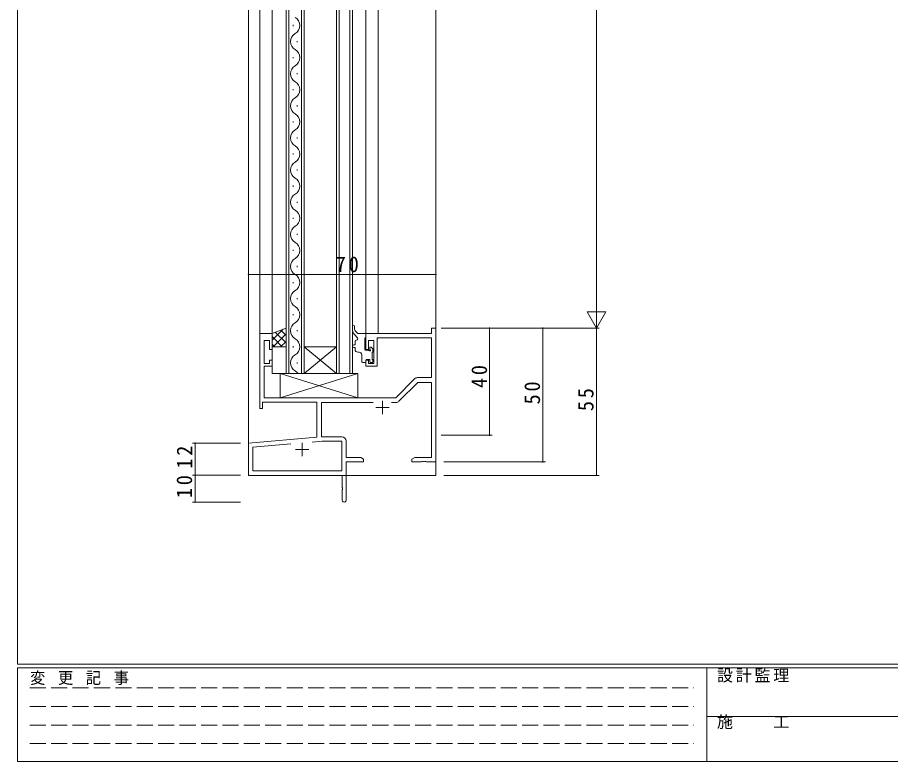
# Model space of a CAD drawing. Units: millimetres, scale not verified. Extents: x -594 to 199, y -420 to 144.
# Drawn here: x -591.2 to -264.9, y -420 to -142.1 of the extents above; entities that cross this region are included whole.
import ezdxf

# ---------------------------------------------------------------- set-up
doc = ezdxf.new("R2010")
doc.units = ezdxf.units.MM
doc.header["$LTSCALE"] = 2
doc.linetypes.add('DASHED3', pattern=[4, 3, -1])
for name, color, linetype, lineweight in [('0-1_YKK_ZWAK', 7, 'Continuous', 9), ('0-3_YKK_12', 2, 'Continuous', 9), ('0-4_YKK_D', 6, 'Continuous', 9), ('0-5_YKK_13', 4, 'Continuous', 9), ('0-6_YKK_11', 7, 'Continuous', 9)]:
    doc.layers.add(name, color=color, linetype=linetype, lineweight=lineweight)
doc.styles.add('ＭＳ ゴシック', font='')
doc.styles.get('ＭＳ ゴシック').set_extended_font_data('MS Gothic')

msp = doc.modelspace()

# ---------------------------------------------------------------- linework, layer by layer
at = {"layer": '0-1_YKK_ZWAK'}
for p, q in [((-591.2, -383.6), (-591.2, 141.4)), ((178.8, -383.6), (-591.2, -383.6)), ((-591.2, -420), (-591.2, -385)), ((141, -385), (-591.2, -385)), ((-333.6, -385), (-333.6, -420)), ((-333.6, -403.199), (-204.8, -403.199)), ((-591.2, -420), (141, -420))]:
    msp.add_line(p, q, dxfattribs=at)
at = {"layer": '0-1_YKK_ZWAK', "linetype": 'DASHED3'}
for p, q in [((-586.601, -392.512), (-338.409, -392.512)), ((-586.601, -399.441), (-338.409, -399.441)), ((-586.601, -406.37), (-338.409, -406.37)), ((-586.601, -413.298), (-338.409, -413.298))]:
    msp.add_line(p, q, dxfattribs=at)
at = {"layer": '0-3_YKK_12'}
for p, q in [((-504.842, 71.884), (-504.842, -313.116)), ((-434.842, 71.884), (-434.842, -313.116)), ((-490.842, -275.116), (-490.842, 34.884)), ((-489.842, 34.884), (-489.842, -275.116)), ((-485.042, -275.116), (-485.042, 34.884)), ((-484.042, 34.884), (-484.042, -275.116)), ((-472.042, -275.116), (-472.042, 34.884)), ((-471.042, 34.884), (-471.042, -275.116)), ((-467.042, -275.116), (-467.042, 34.884)), ((-466.042, 34.884), (-466.042, -275.116)), ((-500.642, 20.183), (-500.642, -260.416)), ((-496.042, 20.384), (-496.042, -260.616)), ((-461.042, 20.183), (-461.042, -260.416)), ((-456.442, 20.184), (-456.442, -260.116)), ((-488.202, -144.916), (-488.202, -145.316)), ((-486.682, -150.916), (-486.682, -151.316)), ((-488.202, -156.916), (-488.202, -157.316)), ((-486.682, -162.916), (-486.682, -163.316)), ((-488.202, -168.916), (-488.202, -169.316)), ((-486.682, -174.916), (-486.682, -175.316)), ((-488.202, -180.916), (-488.202, -181.316)), ((-486.682, -186.916), (-486.682, -187.316)), ((-488.202, -192.916), (-488.202, -193.316)), ((-486.682, -198.916), (-486.682, -199.316)), ((-488.202, -204.916), (-488.202, -205.316)), ((-486.682, -210.916), (-486.682, -211.316)), ((-488.202, -216.916), (-488.202, -217.316)), ((-486.682, -222.916), (-486.682, -223.316)), ((-488.202, -228.916), (-488.202, -229.316)), ((-486.682, -234.916), (-486.682, -235.316)), ((-488.202, -240.916), (-488.202, -241.316)), ((-486.682, -246.916), (-486.682, -247.316)), ((-488.202, -252.916), (-488.202, -253.316)), ((-486.682, -258.916), (-486.682, -259.316)), ((-488.202, -264.916), (-488.202, -265.316)), ((-484.042, -275.116), (-472.042, -265.116)), ((-472.042, -275.116), (-484.042, -265.116)), ((-472.042, -265.116), (-484.042, -265.116)), ((-486.682, -270.916), (-486.682, -271.316)), ((-484.042, -275.116), (-490.842, -275.116)), ((-472.042, -275.116), (-484.042, -275.116)), ((-466.042, -275.116), (-472.042, -275.116)), ((-504.842, -313.116), (-492.142, -313.116)), ((-490.342, -313.116), (-434.842, -313.116))]:
    msp.add_line(p, q, dxfattribs=at)
for centre, start, end in [((-489.118, -145.116), 299.20253, 60.79745), ((-485.765, -151.116), 119.20253, 240.79745), ((-489.118, -157.116), 299.20253, 60.79745), ((-485.765, -163.116), 119.20253, 240.79745), ((-489.118, -169.116), 299.20253, 60.79745), ((-485.765, -175.116), 119.20253, 240.79745), ((-489.118, -181.116), 299.20253, 60.79745), ((-485.765, -187.116), 119.20253, 240.79745), ((-489.118, -193.116), 299.20253, 60.79745), ((-485.765, -199.116), 119.20253, 240.79745), ((-489.118, -205.116), 299.20253, 60.79745), ((-485.765, -211.116), 119.20253, 240.79745), ((-489.118, -217.116), 299.20253, 60.79745), ((-485.765, -223.116), 119.20253, 240.79745), ((-489.118, -229.116), 299.20253, 60.79745), ((-485.765, -235.116), 119.20253, 240.79745), ((-489.118, -241.116), 299.20253, 60.79745), ((-485.765, -247.116), 119.20253, 240.79745), ((-489.118, -253.116), 299.20253, 60.79745), ((-485.765, -259.116), 119.20253, 240.79745), ((-489.118, -265.116), 299.20253, 60.79745), ((-485.765, -271.116), 119.20253, 240.79745), ((-489.118, -277.116), 35.58665, 60.79745)]:
    msp.add_arc(centre, 3.437, start, end, dxfattribs=at)
at = {"layer": '0-4_YKK_D'}
for p, q in [((-374.842, 34.884), (-374.842, -251.118)), ((-504.842, -256.116), (-504.842, -237.116)), ((-504.842, -238.116), (-434.842, -238.116)), ((-434.842, -256.116), (-434.842, -237.116)), ((-374.842, -258.118), (-374.842, -245.993)), ((-371.342, -252.055), (-378.342, -252.055)), ((-374.842, -258.118), (-378.342, -252.055)), ((-374.842, -258.118), (-371.342, -252.055)), ((-432.842, -258.116), (-413.842, -258.116)), ((-431.842, -258.116), (-373.842, -258.116)), ((-431.842, -258.118), (-393.842, -258.118)), ((-431.842, -258.118), (-373.842, -258.118)), ((-414.842, -258.116), (-414.842, -298.116)), ((-394.842, -258.118), (-394.842, -308.116)), ((-374.842, -258.116), (-374.842, -313.116)), ((-432.842, -298.116), (-413.842, -298.116)), ((-507.842, -301.113), (-525.842, -301.113)), ((-524.842, -313.113), (-524.842, -301.113)), ((-431.842, -308.116), (-393.842, -308.116)), ((-507.842, -313.113), (-525.842, -313.113)), ((-507.842, -313.113), (-525.842, -313.113)), ((-524.842, -313.113), (-524.842, -323.113)), ((-431.842, -313.116), (-373.842, -313.116)), ((-507.842, -323.113), (-525.842, -323.113))]:
    msp.add_line(p, q, dxfattribs=at)
for centre, start, end in [((-504.842, -238.116), 0, 180), ((-504.842, -238.116), 180, 0), ((-434.842, -238.116), 0, 180), ((-434.842, -238.116), 180, 0), ((-414.842, -258.116), 90, 270), ((-414.842, -258.116), 270, 90), ((-394.842, -258.118), 90, 270), ((-394.842, -258.118), 270, 90), ((-414.842, -298.116), 90, 270), ((-414.842, -298.116), 270, 90), ((-524.842, -301.113), 90, 270), ((-524.842, -301.113), 270, 90), ((-394.842, -308.116), 90, 270), ((-394.842, -308.116), 270, 90), ((-524.842, -313.113), 90, 270), ((-524.842, -313.113), 90, 270), ((-524.842, -313.113), 270, 90), ((-524.842, -313.113), 270, 90), ((-374.842, -313.116), 90, 270), ((-374.842, -313.116), 270, 90), ((-524.842, -323.113), 90, 270), ((-524.842, -323.113), 270, 90)]:
    msp.add_arc(centre, 0.106, start, end, dxfattribs=at)
at = {"layer": '0-5_YKK_13'}
for p, q in [((-466.042, -258.475), (-466.042, -257.453)), ((-465.242, -258.119), (-465.242, -257.453)), ((-491.957, -258.545), (-496.042, -262.629)), ((-490.842, -260.258), (-495.7, -265.116)), ((-494.858, -259.661), (-490.842, -263.677)), ((-492.815, -258.875), (-490.842, -260.849)), ((-464.161, -261.792), (-465.329, -260.416)), ((-464.042, -260.116), (-464.617, -259.572)), ((-461.342, -260.116), (-464.042, -260.116)), ((-461.042, -260.416), (-461.042, -261.616)), ((-496.042, -261.306), (-492.231, -265.116)), ((-496.042, -264.134), (-495.06, -265.116)), ((-490.842, -263.086), (-492.871, -265.116)), ((-465.042, -264.416), (-465.042, -263.116)), ((-465.542, -264.416), (-465.042, -264.416)), ((-465.542, -265.416), (-465.042, -265.416)), ((-465.042, -266.116), (-465.042, -265.416)), ((-463.542, -267.116), (-464.042, -267.116)), ((-461.042, -266.416), (-460.003, -266.416)), ((-459.542, -265.955), (-459.542, -265.516)), ((-459.03, -265.304), (-458.53, -265.804)), ((-458.642, -267.216), (-458.642, -269.816)), ((-458.442, -266.016), (-458.442, -267.016)), ((-462.542, -270.616), (-462.542, -268.116)), ((-461.042, -270.116), (-461.042, -270.616)), ((-459.542, -269.816), (-460.742, -269.816)), ((-459.542, -270.716), (-459.542, -269.816)), ((-458.442, -270.016), (-458.442, -270.716)), ((-461.342, -270.916), (-462.242, -270.916)), ((-458.742, -271.016), (-459.242, -271.016)), ((-464.042, -275.116), (-493.042, -284.116)), ((-464.042, -284.116), (-493.042, -275.116))]:
    msp.add_line(p, q, dxfattribs=at)
for points in [[(-490.842, -265.116), (-490.842, -258.116), (-496.042, -260.116), (-496.042, -265.116)], [(-496.042, -265.116), (-490.842, -265.116), (-490.842, -275.116), (-496.042, -275.116)], [(-464.042, -275.116), (-493.042, -275.116), (-493.042, -284.116), (-464.042, -284.116)]]:
    msp.add_lwpolyline(points, close=True, dxfattribs=at)
msp.add_lwpolyline([(-461.042, -261.616), (-461.342, -261.916), (-461.342, -266.116)], dxfattribs=at)
for centre, radius, start, end in [((-465.642, -257.453), 0.4, 0, 180), ((-463.042, -258.475), 3, 180, 220.32854), ((-463.242, -258.119), 2, 180, 226.56767), ((-461.342, -260.416), 0.3, 0, 90), ((-464.542, -263.116), 0.5, 90, 180), ((-464.542, -262.116), 0.5, 270, 40.32854), ((-465.542, -264.916), 0.5, 90, 270), ((-464.042, -266.116), 1, 180, 270), ((-463.542, -268.116), 1, 0, 90), ((-461.042, -266.116), 0.3, 180, 270), ((-460.003, -266.716), 0.3, 33.05573, 90), ((-459.542, -266.416), 0.25, 213.05573, 56.94426), ((-459.242, -265.516), 0.3, 45, 180), ((-459.242, -265.955), 0.3, 180, 236.94426), ((-458.642, -267.016), 0.2, 270, 0), ((-458.742, -266.016), 0.3, 0, 45), ((-462.242, -270.616), 0.3, 180, 270), ((-461.342, -270.616), 0.3, 270, 0), ((-460.742, -270.116), 0.3, 90, 180), ((-459.242, -270.716), 0.3, 180, 270), ((-458.742, -270.716), 0.3, 270, 0), ((-458.642, -270.016), 0.2, 0, 90)]:
    msp.add_arc(centre, radius, start, end, dxfattribs=at)
at = {"layer": '0-6_YKK_11'}
for p, q in [((-500.642, -260.116), (-496.042, -260.116)), ((-500.642, -288.116), (-500.642, -260.116)), ((-496.042, -260.116), (-496.042, -266.116)), ((-461.042, -260.116), (-436.472, -260.116)), ((-461.042, -266.116), (-461.042, -260.116)), ((-436.472, -258.116), (-434.842, -258.116)), ((-436.472, -260.116), (-436.472, -258.116)), ((-434.842, -258.116), (-434.842, -308.116)), ((-499.012, -262.816), (-499.012, -271.316)), ((-497.042, -262.816), (-499.012, -262.816)), ((-497.042, -266.116), (-497.042, -262.816)), ((-460.042, -262.816), (-460.042, -266.116)), ((-458.042, -262.816), (-460.042, -262.816)), ((-458.042, -271.316), (-458.042, -262.816)), ((-456.842, -261.746), (-456.842, -272.316)), ((-436.472, -261.746), (-456.842, -261.746)), ((-436.472, -276.616), (-436.472, -261.746)), ((-496.042, -266.116), (-497.042, -266.116)), ((-460.042, -266.116), (-461.042, -266.116)), ((-497.042, -270.116), (-496.042, -270.116)), ((-497.042, -271.316), (-497.042, -270.116)), ((-496.042, -270.116), (-496.042, -272.316)), ((-461.042, -270.116), (-460.042, -270.116)), ((-461.042, -272.316), (-461.042, -270.116)), ((-460.042, -270.116), (-460.042, -271.316)), ((-499.012, -271.316), (-497.042, -271.316)), ((-499.012, -272.316), (-499.012, -284.116)), ((-496.042, -272.316), (-499.012, -272.316)), ((-456.842, -272.316), (-461.042, -272.316)), ((-460.042, -271.316), (-458.042, -271.316)), ((-449.842, -284.116), (-442.81, -277.085)), ((-441.679, -276.616), (-436.472, -276.616)), ((-441.596, -278.416), (-448.627, -285.447)), ((-436.472, -278.416), (-441.596, -278.416)), ((-436.472, -306.486), (-436.472, -278.416)), ((-499.642, -285.746), (-499.642, -288.116)), ((-479.342, -285.746), (-499.642, -285.746)), ((-499.012, -284.116), (-449.842, -284.116)), ((-479.342, -298.885), (-479.342, -285.746)), ((-477.542, -285.916), (-477.542, -298.716)), ((-458.267, -285.916), (-477.542, -285.916)), ((-454.842, -285.316), (-454.842, -290.316)), ((-449.759, -285.916), (-451.417, -285.916)), ((-499.642, -288.116), (-500.642, -288.116)), ((-457.342, -287.816), (-452.342, -287.816)), ((-504.842, -301.116), (-479.342, -298.885)), ((-477.542, -298.716), (-469.942, -298.716)), ((-504.842, -313.116), (-504.842, -301.116)), ((-503.212, -302.61), (-488.994, -301.366)), ((-503.212, -311.486), (-503.212, -302.61)), ((-487.342, -303.416), (-482.342, -303.416)), ((-484.842, -300.916), (-484.842, -305.916)), ((-481.108, -300.676), (-477.338, -300.346)), ((-481.108, -300.676), (-477.338, -300.346)), ((-477.338, -300.346), (-469.972, -300.346)), ((-469.972, -300.346), (-469.972, -311.486)), ((-468.342, -300.316), (-468.342, -306.486)), ((-468.342, -306.486), (-462.933, -306.486)), ((-462.933, -306.486), (-461.842, -307.116)), ((-443.842, -307.116), (-442.75, -306.486)), ((-442.75, -306.486), (-436.472, -306.486)), ((-468.342, -308.116), (-468.342, -322.366)), ((-461.842, -308.116), (-468.342, -308.116)), ((-461.842, -307.116), (-461.842, -308.116)), ((-443.842, -308.116), (-443.842, -307.116)), ((-440.3, -308.116), (-443.842, -308.116)), ((-440.117, -307.996), (-440.3, -308.116)), ((-439.567, -307.996), (-440.117, -307.996)), ((-439.383, -308.116), (-439.567, -307.996)), ((-439.3, -308.116), (-439.383, -308.116)), ((-439.117, -307.996), (-439.3, -308.116)), ((-438.567, -307.996), (-439.117, -307.996)), ((-438.383, -308.116), (-438.567, -307.996)), ((-434.842, -308.116), (-438.383, -308.116)), ((-469.842, -313.116), (-504.842, -313.116)), ((-469.972, -311.486), (-503.212, -311.486)), ((-469.842, -317.658), (-469.842, -313.116)), ((-469.722, -317.841), (-469.842, -317.658)), ((-469.842, -318.574), (-469.722, -318.391)), ((-469.842, -322.366), (-469.842, -318.574)), ((-469.722, -318.391), (-469.722, -317.841))]:
    msp.add_line(p, q, dxfattribs=at)
for centre, radius, start, end in [((-441.679, -278.216), 1.6, 89.99998, 134.99998), ((-449.759, -284.316), 1.6, 269.99998, 314.99998), ((-469.942, -300.316), 1.6, 0, 89.99998), ((-469.092, -322.366), 0.75, 179.99998, 0)]:
    msp.add_arc(centre, radius, start, end, dxfattribs=at)

# ---------------------------------------------------------------- texts
at = {"layer": '0-1_YKK_ZWAK', "char_height": 4.399, "attachment_point": 7, "style": 'ＭＳ ゴシック'}
for s, insert in [('\\T1.22;\\W0.95;変\\~更\\~記\\~事', (-586.486, -391.447)), ('\\T1.17;設計監理', (-329.831, -390.533)), ('\\T1.17;施\u3000\u3000工', (-329.831, -407.854))]:
    msp.add_mtext(s, dxfattribs=dict(at, insert=insert))
at = {"layer": '0-4_YKK_D', "color": 7, "insert": (-472.242, -237.316), "char_height": 5.865, "attachment_point": 7, "style": 'ＭＳ ゴシック'}
msp.add_mtext('\\T1.27;\\W0.95;70', dxfattribs=at)
at = {"layer": '0-4_YKK_D', "color": 7, "char_height": 5.865, "attachment_point": 7, "rotation": 90, "style": 'ＭＳ ゴシック'}
for s, insert in [('\\T1.27;\\W0.95;40', (-415.642, -280.516)), ('\\T1.27;\\W0.95;50', (-395.842, -286.637)), ('\\T1.27;\\W0.95;55', (-375.842, -289.136)), ('\\T1.27;\\W0.95;12', (-525.842, -310.633)), ('\\T1.27;\\W0.95;10', (-525.842, -321.633))]:
    msp.add_mtext(s, dxfattribs=dict(at, insert=insert))

doc.saveas('drawing.dxf')
